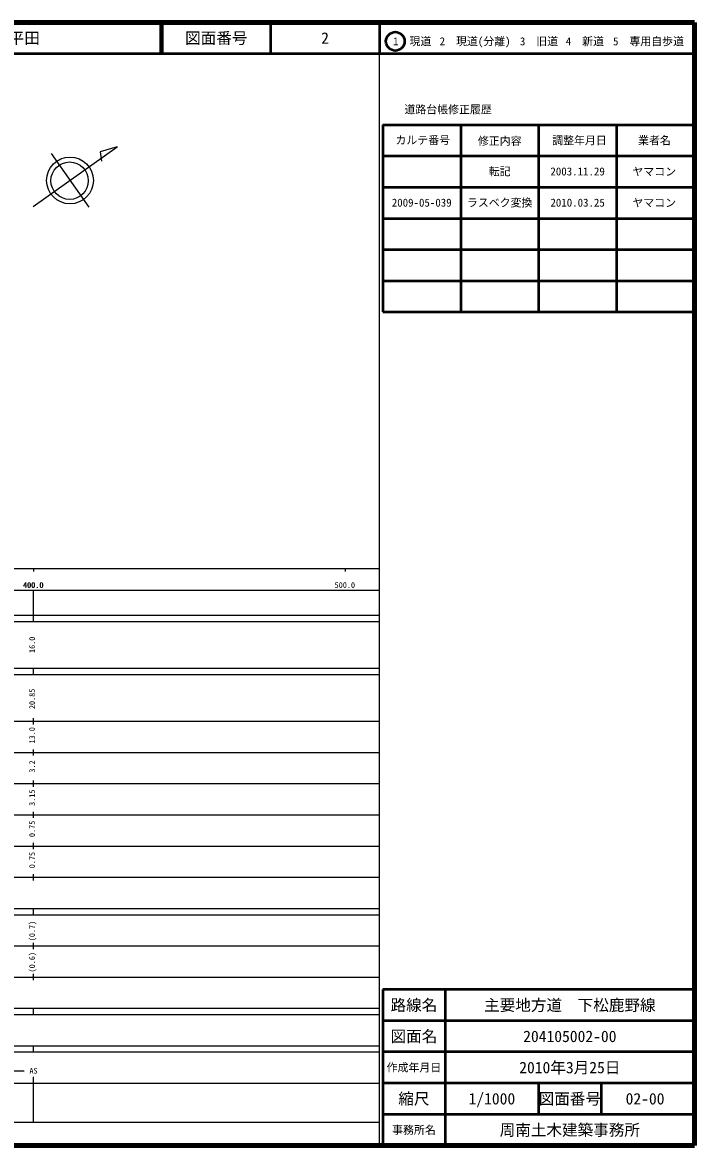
# Model space of a CAD drawing. Units: millimetres at full size, sheet at 1:1000; details may follow other scales. Extents: x 40000 to 680000, y 20000 to 380000.
# Drawn here: x 464450 to 680000, y 20000 to 380000 of the extents above; entities that cross this region are included whole.
import ezdxf
from ezdxf.enums import TextEntityAlignment as Align

# ---------------------------------------------------------------- set-up
doc = ezdxf.new("R2010")
doc.units = ezdxf.units.MM
doc.header["$LTSCALE"] = 1000
for name, color, linetype, lineweight in [('M-BMK-SRVR', 3, 'Continuous', 25), ('M-TTL', 2, 'Continuous', 140), ('M-TTL-BAND', 7, 'Continuous', 25), ('M-TTL-FRAM', 2, 'Continuous', 50), ('M-TTL-LINE', 7, 'Continuous', 50)]:
    doc.layers.add(name, color=color, linetype=linetype, lineweight=lineweight)
doc.layers.add('M-TTL-TXT', color=7, linetype='Continuous')
doc.styles.add('ＭＳ ゴシック', font='')
doc.styles.get('ＭＳ ゴシック').set_extended_font_data('MS Gothic')

msp = doc.modelspace()

# ---------------------------------------------------------------- linework, layer by layer
at = {"layer": 'M-BMK-SRVR'}
for p, q in [((467863, 321009), (494795, 340129)), ((494795, 340129), (489369, 338492)), ((489369, 338492), (489824, 335526)), ((473608, 337964), (485765, 320841))]:
    msp.add_line(p, q, dxfattribs=at)
for centre, radius in [((479711, 329368), 7500), ((479577, 329284), 6000)]:
    msp.add_circle(centre, radius, dxfattribs=at)
at = {"layer": 'M-TTL'}
for p, q in [((680000, 380000), (40000, 380000)), ((680000, 20000), (680000, 380000)), ((40000, 20000), (680000, 20000))]:
    msp.add_line(p, q, dxfattribs=at)
at = {"layer": 'M-TTL-BAND'}
for p, q in [((579000, 20000), (579000, 370000)), ((40000, 205000), (579000, 205000)), ((468000, 205000), (468000, 204000)), ((568000, 205000), (568000, 204000)), ((68000, 198000), (579000, 198000)), ((468000, 188000), (468000, 198000)), ((40000, 190000), (579000, 190000)), ((40000, 188000), (579000, 188000)), ((40000, 173000), (579000, 173000)), ((468000, 171000), (468000, 173000)), ((40000, 171000), (579000, 171000)), ((40000, 156000), (579000, 156000)), ((468000, 155000), (468000, 157000)), ((46000, 146000), (579000, 146000)), ((468000, 145000), (468000, 147000)), ((468000, 135000), (468000, 137000)), ((52000, 136000), (579000, 136000)), ((46000, 126000), (579000, 126000)), ((468000, 125000), (468000, 127000)), ((52000, 116000), (579000, 116000)), ((468000, 115000), (468000, 117000)), ((46000, 106000), (579000, 106000)), ((468000, 105000), (468000, 107000)), ((40000, 96000), (579000, 96000)), ((40000, 94000), (579000, 94000)), ((468000, 94000), (468000, 96000)), ((49000, 84000), (579000, 84000)), ((468000, 83000), (468000, 85000)), ((40000, 74000), (579000, 74000)), ((468000, 73000), (468000, 75000)), ((40000, 64000), (579000, 64000)), ((40000, 62000), (579000, 62000)), ((468000, 62000), (468000, 64000)), ((40000, 52000), (579000, 52000)), ((468000, 50000), (468000, 52000)), ((40000, 50000), (579000, 50000)), ((71000, 44000), (465000, 44000)), ((40000, 40000), (579000, 40000)), ((468000, 27500), (468000, 42000)), ((68000, 27500), (579000, 27500))]:
    msp.add_line(p, q, dxfattribs=at)
at = {"layer": 'M-TTL-FRAM'}
for p, q in [((580000, 347197), (580000, 287197)), ((580000, 347197), (680000, 347197)), ((580000, 287197), (680000, 287197)), ((680000, 70000), (580000, 70000)), ((580000, 70000), (580000, 20000))]:
    msp.add_line(p, q, dxfattribs=at)
at = {"layer": 'M-TTL-LINE'}
for p, q in [((508747, 380000), (508747, 370000)), ((509247, 380000), (509247, 370000)), ((543997, 380000), (543997, 370000)), ((579000, 380000), (579000, 370000)), ((40000, 370000), (680000, 370000)), ((605000, 347197), (605000, 287197)), ((630000, 347197), (630000, 287197)), ((655000, 347197), (655000, 287197)), ((580000, 337197), (680000, 337197)), ((580000, 327197), (680000, 327197)), ((580000, 317197), (680000, 317197)), ((580000, 307197), (680000, 307197)), ((580000, 297197), (680000, 297197)), ((600000, 70000), (600000, 20000)), ((680000, 60000), (580000, 60000)), ((680000, 50000), (580000, 50000)), ((680000, 40000), (580000, 40000)), ((630000, 40000), (630000, 30000)), ((650000, 40000), (650000, 30000)), ((680000, 30000), (580000, 30000))]:
    msp.add_line(p, q, dxfattribs=at)
msp.add_circle((584031, 373958), 3000, dxfattribs=at)

# ---------------------------------------------------------------- texts
at = {"layer": 'M-TTL-BAND', "style": 'ＭＳ ゴシック'}
for s, p in [('400.0', (467844, 198195)), ('400.0', (468000, 198195)), ('500.0', (567844, 198195)), ('AS', (468000, 42500))]:
    msp.add_text(s, height=1833, dxfattribs=at).set_placement(p, align=Align.BOTTOM_CENTER)
for s, p in [('16.0', (469000, 180500)), ('20.85', (469000, 163174)), ('13.0', (469000, 151500)), ('3.2', (469000, 141500)), ('3.15', (469000, 131500)), ('0.75', (469000, 121500)), ('0.75', (469000, 111500)), ('(0.7)', (469000, 88764)), ('(0.6)', (469000, 78764))]:
    msp.add_text(s, height=1833, rotation=90, dxfattribs=at).set_placement(p, align=Align.BOTTOM_CENTER)
at = {"layer": 'M-TTL-TXT', "style": 'ＭＳ ゴシック'}
msp.add_text('下松市大字末武下\u3000大字平田', height=3666, dxfattribs=at).set_placement((405024, 375000), align=Align.MIDDLE_LEFT)
for s, height, p in [('図面番号', 3666, (526622, 375000)), ('2', 3666, (561497, 375000)), ('1\u3000現道', 2566, (589448, 373958)), ('2\u3000現道(分離)', 2566, (609619, 373958)), ('3\u3000旧道', 2566, (630121, 373958)), ('4\u3000新道', 2566, (644824, 373958)), ('5\u3000専用自歩道', 2566, (665228, 373958)), ('道路台帳修正履歴', 2566, (600968, 352113)), ('カルテ番号', 2566, (592839, 342277)), ('修正内容', 2566, (617509, 342023)), ('調整年月日', 2566, (643089, 342197)), ('業者名', 2566, (667134, 342197)), ('転記', 2566, (617500, 332245)), ('2003.11.29', 2566, (642500, 332245)), ('ヤマコン', 2566, (667077, 332189)), ('2009-05-039', 2566, (592500, 322245)), ('ラスベク変換', 2566, (617500, 322245)), ('2010.03.25', 2566, (642500, 322245)), ('ヤマコン', 2566, (667077, 322189)), ('路線名', 3666, (590000, 65000)), ('路線名', 3666, (590000, 65000)), ('主要地方道\u3000下松鹿野線', 3666, (640000, 65000)), ('図面名', 3666, (590000, 55000)), ('図面名', 3666, (590000, 55000)), ('204105002-00', 3666, (640000, 55000)), ('2010年3月25日', 3666, (640000, 45000)), ('作成年月日', 2566, (590000, 45000)), ('作成年月日', 2566, (590000, 45000)), ('縮尺', 3666, (590000, 35000)), ('縮尺', 3666, (590000, 35000)), ('1/1000', 3666, (615000, 35000)), ('図面番号', 3666, (640000, 35000)), ('図面番号', 3666, (640000, 35000)), ('02-00', 3666, (664125, 35000)), ('事務所名', 2566, (590000, 25000)), ('事務所名', 2566, (590000, 25000)), ('周南土木建築事務所', 3666, (640000, 25000))]:
    msp.add_text(s, height=height, dxfattribs=at).set_placement(p, align=Align.MIDDLE_CENTER)

doc.saveas('drawing.dxf')
